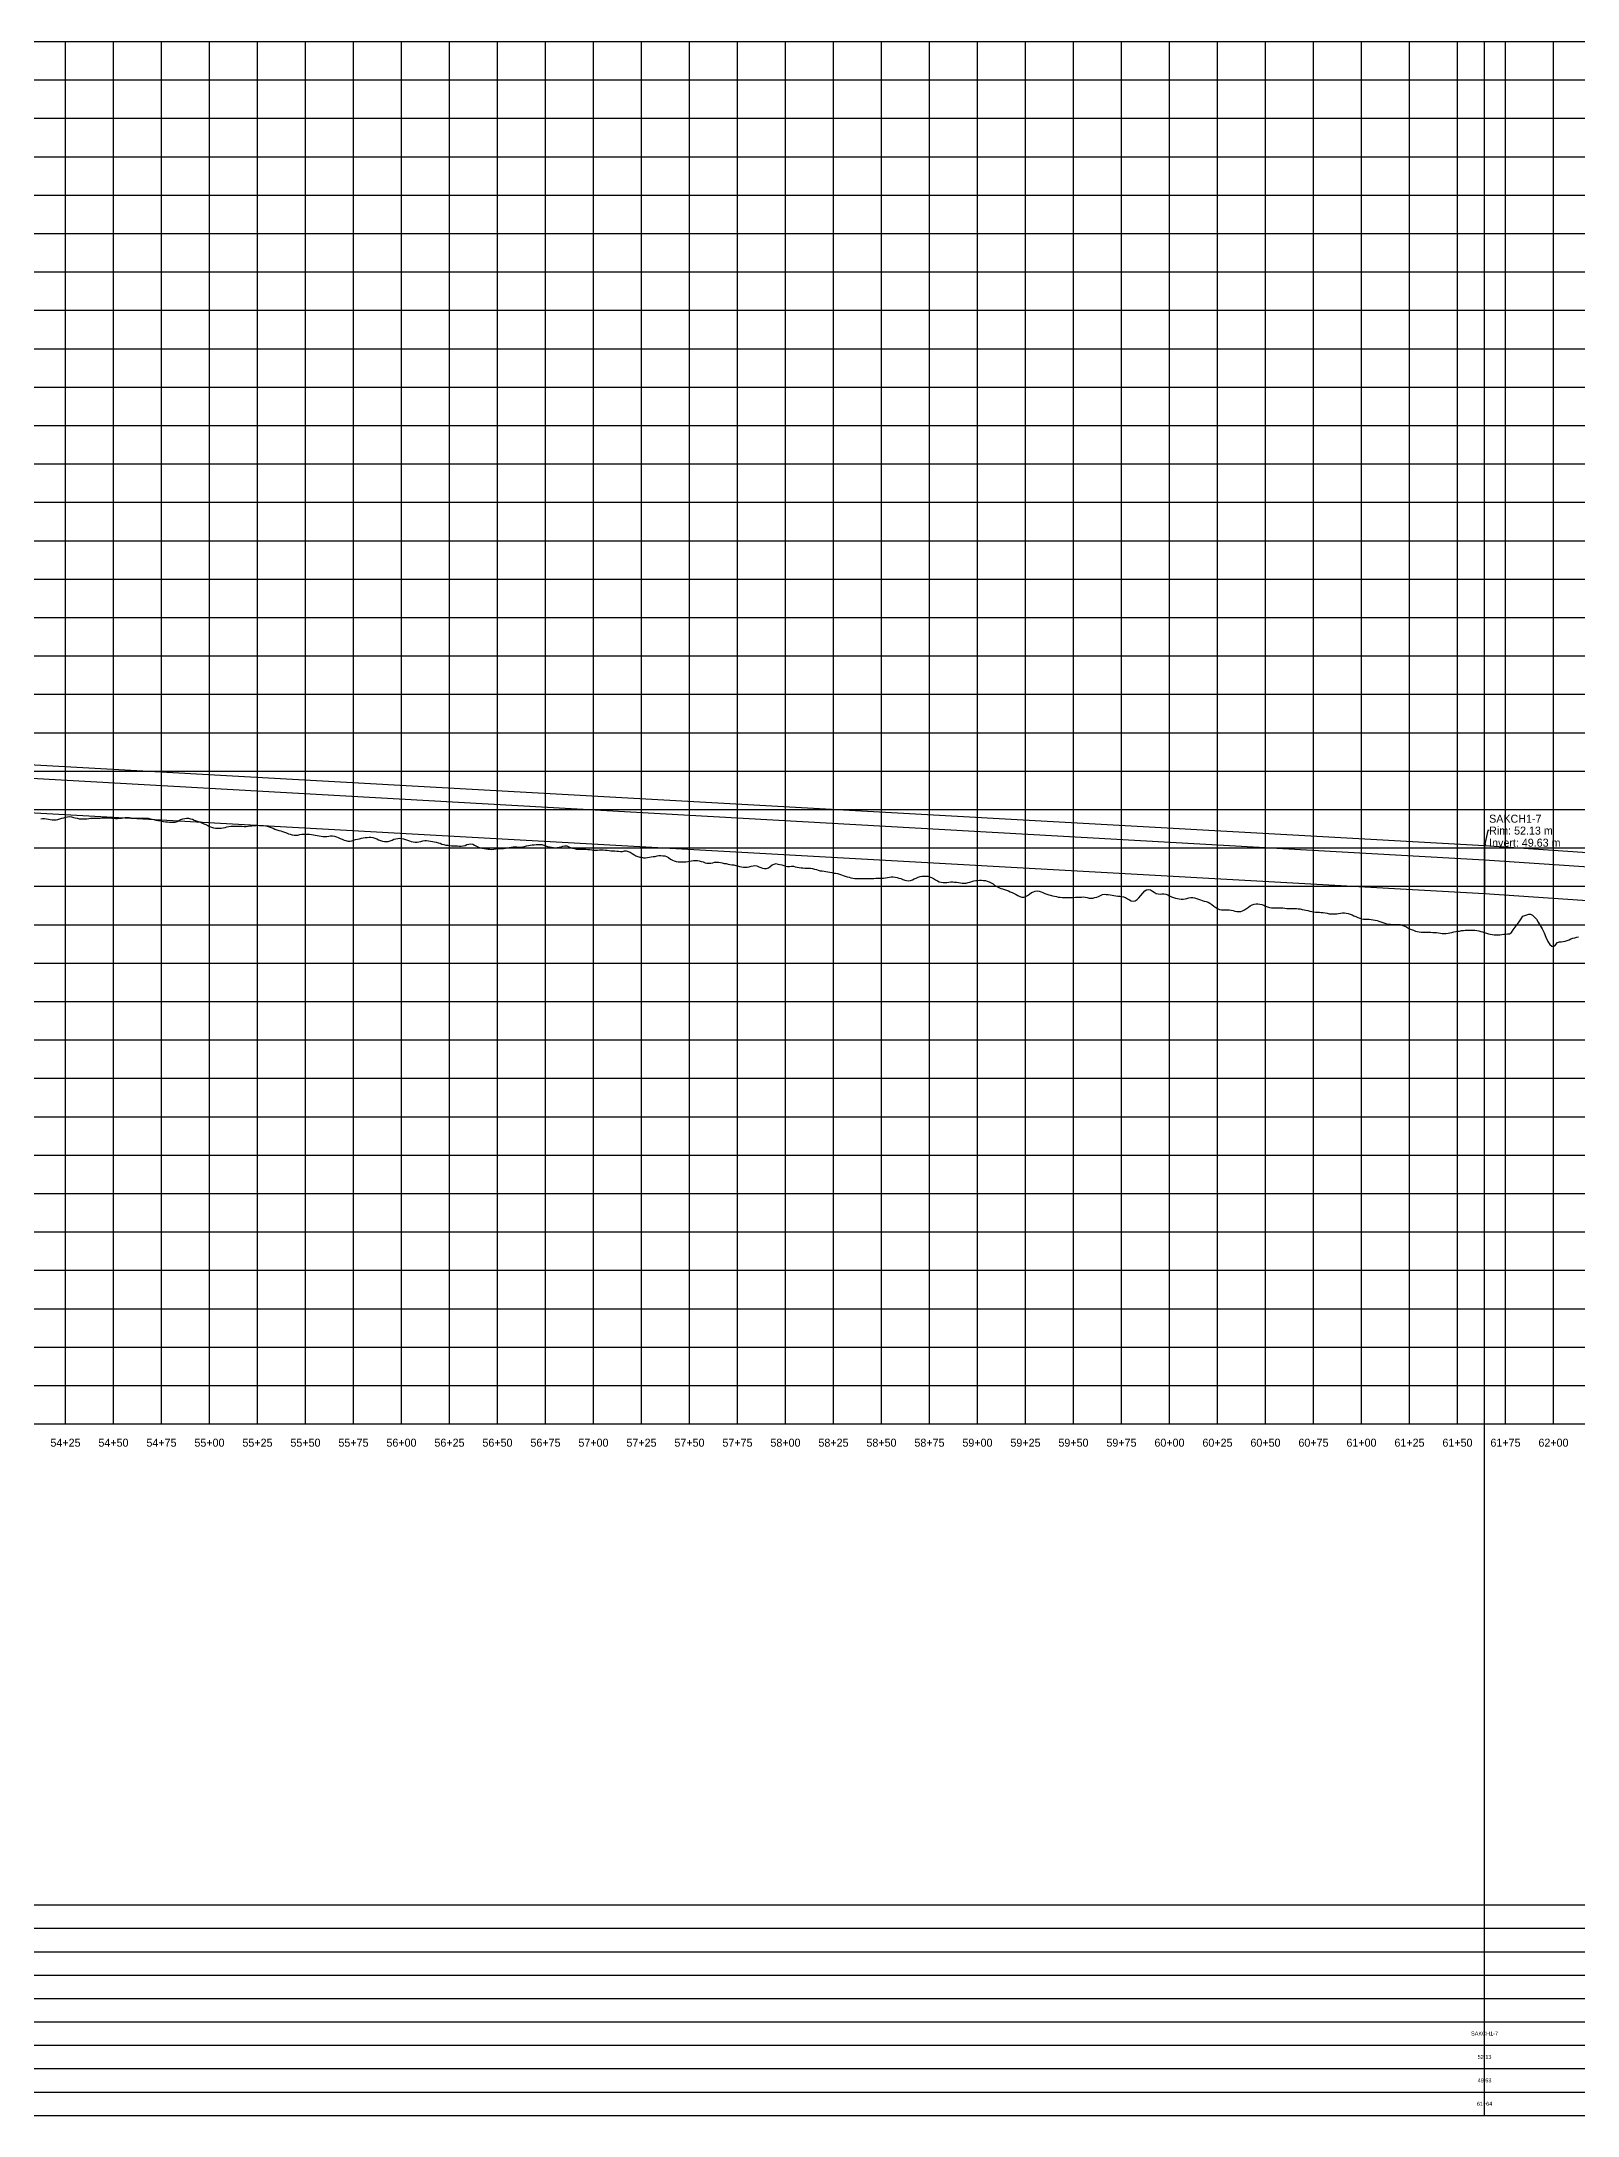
# Model space of a CAD drawing. Extents: x -64 to 12506, y -140 to 942.
# Drawn here: x 5413 to 6213, y -140 to 940 of the extents above; entities that cross this region are included whole.
import ezdxf
from ezdxf.enums import TextEntityAlignment as Align

# ---------------------------------------------------------------- set-up
doc = ezdxf.new("R2010")
doc.units = 0
for name, color, linetype in [('Annotation', 7, 'Continuous'), ('Annotation_Table', 254, 'Continuous'), ('Crown', 7, 'Continuous'), ('Grid', 254, 'Continuous'), ('Grid_Text', 7, 'Continuous'), ('Ground_Elevation', 3, 'Continuous'), ('Hydraulic_Grade', 5, 'Continuous'), ('Invert', 7, 'Continuous'), ('Structure', 7, 'Continuous')]:
    doc.layers.add(name, color=color, linetype=linetype)

msp = doc.modelspace()

# ---------------------------------------------------------------- linework, layer by layer
at = {"layer": 'Annotation', "color": 0}
msp.add_lwpolyline([(6164.1, 521.3), (6163.9, 522.3), (6164.6, 522.1)], close=True, dxfattribs=at)
msp.add_lwpolyline([(6166.5, 529), (6165.8, 529), (6164.1, 521.3)], dxfattribs=at)
at = {"layer": 'Annotation_Table', "color": 254}
for points in [[(6164.1, -140.2), (6164.1, 940)], [(-25, -30.5), (12475, -30.5)], [(-25, -42.7), (12475, -42.7)], [(-25, -54.9), (12475, -54.9)], [(-25, -67.1), (12475, -67.1)], [(-25, -79.2), (12475, -79.2)], [(-25, -91.4), (12475, -91.4)], [(-25, -103.6), (12475, -103.6)], [(-25, -115.8), (12475, -115.8)], [(-25, -128), (12475, -128)], [(-25, -140.2), (12475, -140.2)]]:
    msp.add_lwpolyline(points, dxfattribs=at)
at = {"layer": 'Crown', "color": 0}
for points in [[(4295.1, 625.3), (6164.1, 521.3)], [(6164.1, 521.3), (6164.1, 521.3)], [(6164.1, 521.3), (7461.1, 433.1)]]:
    msp.add_lwpolyline(points, dxfattribs=at)
at = {"layer": 'Grid', "color": 254}
for points in [[(-25, 940), (12475, 940)], [(5425, 220), (5425, 940)], [(5450, 220), (5450, 940)], [(5475, 220), (5475, 940)], [(5500, 220), (5500, 940)], [(5525, 220), (5525, 940)], [(5550, 220), (5550, 940)], [(5575, 220), (5575, 940)], [(5600, 220), (5600, 940)], [(5625, 220), (5625, 940)], [(5650, 220), (5650, 940)], [(5675, 220), (5675, 940)], [(5700, 220), (5700, 940)], [(5725, 220), (5725, 940)], [(5750, 220), (5750, 940)], [(5775, 220), (5775, 940)], [(5800, 220), (5800, 940)], [(5825, 220), (5825, 940)], [(5850, 220), (5850, 940)], [(5875, 220), (5875, 940)], [(5900, 220), (5900, 940)], [(5925, 220), (5925, 940)], [(5950, 220), (5950, 940)], [(5975, 220), (5975, 940)], [(6000, 220), (6000, 940)], [(6025, 220), (6025, 940)], [(6050, 220), (6050, 940)], [(6075, 220), (6075, 940)], [(6100, 220), (6100, 940)], [(6125, 220), (6125, 940)], [(6150, 220), (6150, 940)], [(6175, 220), (6175, 940)], [(6200, 220), (6200, 940)], [(-25, 920), (12475, 920)], [(-25, 900), (12475, 900)], [(-25, 880), (12475, 880)], [(-25, 860), (12475, 860)], [(-25, 840), (12475, 840)], [(-25, 820), (12475, 820)], [(-25, 800), (12475, 800)], [(-25, 780), (12475, 780)], [(-25, 760), (12475, 760)], [(-25, 740), (12475, 740)], [(-25, 720), (12475, 720)], [(-25, 700), (12475, 700)], [(-25, 680), (12475, 680)], [(-25, 660), (12475, 660)], [(-25, 640), (12475, 640)], [(-25, 620), (12475, 620)], [(-25, 600), (12475, 600)], [(-25, 580), (12475, 580)], [(-25, 560), (12475, 560)], [(-25, 540), (12475, 540)], [(-25, 520), (12475, 520)], [(-25, 500), (12475, 500)], [(-25, 480), (12475, 480)], [(-25, 460), (12475, 460)], [(-25, 440), (12475, 440)], [(-25, 420), (12475, 420)], [(-25, 400), (12475, 400)], [(-25, 380), (12475, 380)], [(-25, 360), (12475, 360)], [(-25, 340), (12475, 340)], [(-25, 320), (12475, 320)], [(-25, 300), (12475, 300)], [(-25, 280), (12475, 280)], [(-25, 260), (12475, 260)], [(-25, 240), (12475, 240)], [(-25, 220), (12475, 220)]]:
    msp.add_lwpolyline(points, dxfattribs=at)
at = {"layer": 'Ground_Elevation', "color": 3}
msp.add_lwpolyline([(5412.1, 535.2), (5413.1, 535.3), (5414.1, 535.3), (5415.1, 535.2), (5416.1, 535), (5417.1, 534.8), (5418.1, 534.7), (5419.1, 534.7), (5420.1, 534.7), (5421.1, 534.8), (5422.1, 535.1), (5423.1, 535.4), (5424.1, 535.7), (5425.1, 536), (5426.1, 536.2), (5427.1, 536.3), (5428.1, 536.2), (5429.1, 535.9), (5430.1, 535.7), (5431.1, 535.4), (5432.1, 535.2), (5433.1, 535.1), (5434.1, 535.1), (5435.1, 535.1), (5436.1, 535.2), (5437.1, 535.3), (5438.1, 535.4), (5439.1, 535.5), (5440.1, 535.5), (5441.1, 535.5), (5442.1, 535.5), (5443.1, 535.5), (5444.1, 535.6), (5445.1, 535.6), (5446.1, 535.6), (5447.1, 535.6), (5448.1, 535.6), (5449.1, 535.5), (5450.1, 535.4), (5451.1, 535.3), (5452.1, 535.3), (5453.1, 535.4), (5454.1, 535.5), (5455.1, 535.7), (5456.1, 535.9), (5457.1, 535.9), (5458.1, 535.8), (5459.1, 535.6), (5460.1, 535.5), (5461.1, 535.5), (5462.1, 535.5), (5463.1, 535.5), (5464.1, 535.5), (5465.1, 535.6), (5466.1, 535.5), (5467.1, 535.5), (5468.1, 535.4), (5469.1, 535.2), (5470.1, 535), (5471.1, 534.8), (5472.1, 534.5), (5473.1, 534.3), (5474.1, 534.2), (5475.1, 534), (5476.1, 533.8), (5477.1, 533.6), (5478.1, 533.5), (5479.1, 533.4), (5480.1, 533.4), (5481.1, 533.4), (5482.1, 533.4), (5483.1, 533.7), (5484.1, 534.2), (5485.1, 534.8), (5486.1, 535.1), (5487.1, 535.3), (5488.1, 535.4), (5489.1, 535.4), (5490.1, 535.2), (5491.1, 534.9), (5492.1, 534.5), (5493.1, 534.1), (5494.1, 533.8), (5495.1, 533.5), (5496.1, 533), (5497.1, 532.6), (5498.1, 532.2), (5499.1, 531.7), (5500.1, 531.2), (5501.1, 530.8), (5502.1, 530.4), (5503.1, 530.3), (5504.1, 530.2), (5505.1, 530.3), (5506.1, 530.3), (5507.1, 530.5), (5508.1, 530.7), (5509.1, 530.9), (5510.1, 531.1), (5511.1, 531.3), (5512.1, 531.4), (5513.1, 531.4), (5514.1, 531.4), (5515.1, 531.4), (5516.1, 531.4), (5517.1, 531.3), (5518.1, 531.2), (5519.1, 531.2), (5520.1, 531.3), (5521.1, 531.5), (5522.1, 531.5), (5523.1, 531.6), (5524.1, 531.7), (5525.1, 531.8), (5526.1, 531.7), (5527.1, 531.7), (5528.1, 531.6), (5529.1, 531.5), (5530.1, 531.3), (5531.1, 531), (5532.1, 530.7), (5533.1, 530.3), (5534.1, 529.8), (5535.1, 529.4), (5536.1, 529.1), (5537.1, 528.9), (5538.1, 528.6), (5539.1, 528.2), (5540.1, 527.8), (5541.1, 527.4), (5542.1, 527.1), (5543.1, 526.8), (5544.1, 526.7), (5545.1, 526.6), (5546.1, 526.7), (5547.1, 526.9), (5548.1, 527.1), (5549.1, 527.2), (5550.1, 527.2), (5551.1, 527.2), (5552.1, 527.1), (5553.1, 527), (5554.1, 526.8), (5555.1, 526.6), (5556.1, 526.4), (5557.1, 526.3), (5558.1, 526.1), (5559.1, 526), (5560.1, 526), (5561.1, 526), (5562.1, 526.1), (5563.1, 526.2), (5564.1, 526.2), (5565.1, 526.1), (5566.1, 525.8), (5567.1, 525.4), (5568.1, 524.9), (5569.1, 524.5), (5570.1, 524.1), (5571.1, 523.8), (5572.1, 523.5), (5573.1, 523.5), (5574.1, 523.7), (5575.1, 524), (5576.1, 524.3), (5577.1, 524.6), (5578.1, 524.8), (5579.1, 525.1), (5580.1, 525.3), (5581.1, 525.4), (5582.1, 525.5), (5583.1, 525.6), (5584.1, 525.6), (5585.1, 525.4), (5586.1, 525.1), (5587.1, 524.7), (5588.1, 524.2), (5589.1, 523.9), (5590.1, 523.5), (5591.1, 523.3), (5592.1, 523.3), (5593.1, 523.4), (5594.1, 523.7), (5595.1, 524.1), (5596.1, 524.5), (5597.1, 524.8), (5598.1, 524.9), (5599.1, 525), (5600.1, 524.9), (5601.1, 524.7), (5602.1, 524.4), (5603.1, 524.1), (5604.1, 523.7), (5605.1, 523.4), (5606.1, 523.1), (5607.1, 523), (5608.1, 523), (5609.1, 523.1), (5610.1, 523.4), (5611.1, 523.6), (5612.1, 523.8), (5613.1, 523.9), (5614.1, 523.7), (5615.1, 523.5), (5616.1, 523.4), (5617.1, 523.1), (5618.1, 523), (5619.1, 522.7), (5620.1, 522.4), (5621.1, 522), (5622.1, 521.8), (5623.1, 521.5), (5624.1, 521.4), (5625.1, 521.2), (5626.1, 521.1), (5627.1, 521.1), (5628.1, 521), (5629.1, 521), (5630.1, 520.9), (5631.1, 520.9), (5632.1, 521), (5633.1, 521.3), (5634.1, 521.7), (5635.1, 522), (5636.1, 522.1), (5637.1, 521.9), (5638.1, 521.5), (5639.1, 520.9), (5640.1, 520.4), (5641.1, 520), (5642.1, 519.8), (5643.1, 519.6), (5644.1, 519.5), (5645.1, 519.4), (5646.1, 519.3), (5647.1, 519.2), (5648.1, 519.3), (5649.1, 519.5), (5650.1, 519.7), (5651.1, 519.7), (5652.1, 519.7), (5653.1, 519.7), (5654.1, 519.8), (5655.1, 520), (5656.1, 520.2), (5657.1, 520.4), (5658.1, 520.5), (5659.1, 520.6), (5660.1, 520.5), (5661.1, 520.3), (5662.1, 520.3), (5663.1, 520.5), (5664.1, 520.8), (5665.1, 521.1), (5666.1, 521.3), (5667.1, 521.5), (5668.1, 521.6), (5669.1, 521.6), (5670.1, 521.7), (5671.1, 521.8), (5672.1, 521.8), (5673.1, 521.7), (5674.1, 521.4), (5675.1, 521.1), (5676.1, 520.8), (5677.1, 520.5), (5678.1, 520.4), (5679.1, 520.2), (5680.1, 520.1), (5681.1, 520.2), (5682.1, 520.4), (5683.1, 520.6), (5684.1, 520.9), (5685.1, 521), (5686.1, 521), (5687.1, 520.6), (5688.1, 520.2), (5689.1, 519.8), (5690.1, 519.6), (5691.1, 519.4), (5692.1, 519.4), (5693.1, 519.3), (5694.1, 519.3), (5695.1, 519.3), (5696.1, 519.3), (5697.1, 519.2), (5698.1, 519.1), (5699.1, 519), (5700.1, 518.9), (5701.1, 518.8), (5702.1, 518.9), (5703.1, 519), (5704.1, 519), (5705.1, 519), (5706.1, 518.9), (5707.1, 518.8), (5708.1, 518.6), (5709.1, 518.5), (5710.1, 518.5), (5711.1, 518.4), (5712.1, 518.3), (5713.1, 518.3), (5714.1, 518.2), (5715.1, 518.2), (5716.1, 518.4), (5717.1, 518.5), (5718.1, 518.2), (5719.1, 517.7), (5720.1, 517.1), (5721.1, 516.5), (5722.1, 515.9), (5723.1, 515.5), (5724.1, 515.2), (5725.1, 515.1), (5726.1, 514.9), (5727.1, 514.9), (5728.1, 515), (5729.1, 515.2), (5730.1, 515.3), (5731.1, 515.5), (5732.1, 515.6), (5733.1, 515.8), (5734.1, 516), (5735.1, 516), (5736.1, 515.9), (5737.1, 515.8), (5738.1, 515.5), (5739.1, 515), (5740.1, 514.2), (5741.1, 513.6), (5742.1, 513.2), (5743.1, 512.9), (5744.1, 512.8), (5745.1, 512.7), (5746.1, 512.7), (5747.1, 512.8), (5748.1, 512.8), (5749.1, 512.9), (5750.1, 513.1), (5751.1, 513.2), (5752.1, 513.4), (5753.1, 513.5), (5754.1, 513.5), (5755.1, 513.3), (5756.1, 513), (5757.1, 512.7), (5758.1, 512.3), (5759.1, 512), (5760.1, 512), (5761.1, 512.1), (5762.1, 512.3), (5763.1, 512.5), (5764.1, 512.5), (5765.1, 512.5), (5766.1, 512.4), (5767.1, 512.2), (5768.1, 511.9), (5769.1, 511.8), (5770.1, 511.6), (5771.1, 511.4), (5772.1, 511.2), (5773.1, 511.1), (5774.1, 510.9), (5775.1, 510.6), (5776.1, 510.3), (5777.1, 510.1), (5778.1, 510), (5779.1, 510), (5780.1, 510), (5781.1, 510.1), (5782.1, 510.4), (5783.1, 510.7), (5784.1, 510.8), (5785.1, 510.6), (5786.1, 510.2), (5787.1, 509.8), (5788.1, 509.5), (5789.1, 509.3), (5790.1, 509.2), (5791.1, 509.6), (5792.1, 510.3), (5793.1, 511.2), (5794.1, 511.6), (5795.1, 511.8), (5796.1, 511.6), (5797.1, 511.4), (5798.1, 511.1), (5799.1, 510.8), (5800.1, 510.5), (5801.1, 510.3), (5802.1, 510.3), (5803.1, 510.4), (5804.1, 510.4), (5805.1, 510.2), (5806.1, 510), (5807.1, 509.8), (5808.1, 509.6), (5809.1, 509.6), (5810.1, 509.5), (5811.1, 509.5), (5812.1, 509.5), (5813.1, 509.4), (5814.1, 509.3), (5815.1, 509), (5816.1, 508.7), (5817.1, 508.4), (5818.1, 508.1), (5819.1, 508), (5820.1, 507.8), (5821.1, 507.7), (5822.1, 507.5), (5823.1, 507.3), (5824.1, 507.1), (5825.1, 506.9), (5826.1, 506.8), (5827.1, 506.6), (5828.1, 506.3), (5829.1, 506), (5830.1, 505.6), (5831.1, 505.3), (5832.1, 505), (5833.1, 504.7), (5834.1, 504.4), (5835.1, 504.2), (5836.1, 504.1), (5837.1, 504.1), (5838.1, 504), (5839.1, 504.1), (5840.1, 504.1), (5841.1, 504.1), (5842.1, 504.1), (5843.1, 504.1), (5844.1, 504.1), (5845.1, 504.1), (5846.1, 504.1), (5847.1, 504.2), (5848.1, 504.2), (5849.1, 504.2), (5850.1, 504.2), (5851.1, 504.2), (5852.1, 504.4), (5853.1, 504.6), (5854.1, 504.8), (5855.1, 504.9), (5856.1, 504.9), (5857.1, 504.8), (5858.1, 504.6), (5859.1, 504.3), (5860.1, 504), (5861.1, 503.6), (5862.1, 503.2), (5863.1, 503), (5864.1, 502.9), (5865.1, 503.1), (5866.1, 503.4), (5867.1, 503.9), (5868.1, 504.3), (5869.1, 504.8), (5870.1, 505.1), (5871.1, 505.3), (5872.1, 505.3), (5873.1, 505.3), (5874.1, 505.2), (5875.1, 505), (5876.1, 504.5), (5877.1, 504), (5878.1, 503.4), (5879.1, 502.8), (5880.1, 502.4), (5881.1, 502.1), (5882.1, 501.9), (5883.1, 501.9), (5884.1, 502), (5885.1, 502.2), (5886.1, 502.3), (5887.1, 502.3), (5888.1, 502.2), (5889.1, 502.1), (5890.1, 501.9), (5891.1, 501.8), (5892.1, 501.6), (5893.1, 501.6), (5894.1, 501.7), (5895.1, 501.9), (5896.1, 502.2), (5897.1, 502.5), (5898.1, 502.8), (5899.1, 503), (5900.1, 503.1), (5901.1, 503.2), (5902.1, 503.2), (5903.1, 503.1), (5904.1, 503), (5905.1, 502.7), (5906.1, 502.3), (5907.1, 501.8), (5908.1, 501.2), (5909.1, 500.5), (5910.1, 499.9), (5911.1, 499.3), (5912.1, 498.9), (5913.1, 498.6), (5914.1, 498.3), (5915.1, 498), (5916.1, 497.6), (5917.1, 497.2), (5918.1, 496.8), (5919.1, 496.3), (5920.1, 495.8), (5921.1, 495.2), (5922.1, 494.7), (5923.1, 494.4), (5924.1, 494.4), (5925.1, 494.7), (5926.1, 495.2), (5927.1, 495.9), (5928.1, 496.7), (5929.1, 497.2), (5930.1, 497.5), (5931.1, 497.6), (5932.1, 497.5), (5933.1, 497.2), (5934.1, 496.8), (5935.1, 496.3), (5936.1, 495.9), (5937.1, 495.6), (5938.1, 495.3), (5939.1, 495.1), (5940.1, 494.8), (5941.1, 494.6), (5942.1, 494.4), (5943.1, 494.3), (5944.1, 494.2), (5945.1, 494.1), (5946.1, 494.1), (5947.1, 494.1), (5948.1, 494.1), (5949.1, 494.1), (5950.1, 494.2), (5951.1, 494.3), (5952.1, 494.3), (5953.1, 494.3), (5954.1, 494.4), (5955.1, 494.5), (5956.1, 494.4), (5957.1, 494.2), (5958.1, 493.9), (5959.1, 493.8), (5960.1, 493.9), (5961.1, 494.1), (5962.1, 494.3), (5963.1, 494.7), (5964.1, 495.2), (5965.1, 495.7), (5966.1, 495.9), (5967.1, 495.8), (5968.1, 495.7), (5969.1, 495.5), (5970.1, 495.3), (5971.1, 495.2), (5972.1, 495), (5973.1, 494.9), (5974.1, 494.8), (5975.1, 494.7), (5976.1, 494.5), (5977.1, 494.1), (5978.1, 493.5), (5979.1, 492.9), (5980.1, 492.5), (5981.1, 492.3), (5982.1, 492.5), (5983.1, 493.1), (5984.1, 494), (5985.1, 495.2), (5986.1, 496.5), (5987.1, 497.6), (5988.1, 498.2), (5989.1, 498.4), (5990.1, 498.1), (5991.1, 497.5), (5992.1, 496.9), (5993.1, 496.3), (5994.1, 496), (5995.1, 495.9), (5996.1, 496), (5997.1, 496), (5998.1, 495.9), (5999.1, 495.5), (6000.1, 495), (6001.1, 494.5), (6002.1, 494.1), (6003.1, 493.8), (6004.1, 493.6), (6005.1, 493.4), (6006.1, 493.3), (6007.1, 493.3), (6008.1, 493.5), (6009.1, 493.7), (6010.1, 494), (6011.1, 494.1), (6012.1, 494.1), (6013.1, 494), (6014.1, 493.7), (6015.1, 493.3), (6016.1, 492.9), (6017.1, 492.6), (6018.1, 492.2), (6019.1, 492), (6020.1, 491.7), (6021.1, 491.2), (6022.1, 490.5), (6023.1, 489.7), (6024.1, 489), (6025.1, 488.4), (6026.1, 488), (6027.1, 487.8), (6028.1, 487.8), (6029.1, 487.8), (6030.1, 487.8), (6031.1, 487.7), (6032.1, 487.6), (6033.1, 487.4), (6034.1, 487.1), (6035.1, 486.9), (6036.1, 486.8), (6037.1, 486.9), (6038.1, 487.2), (6039.1, 487.8), (6040.1, 488.4), (6041.1, 489.1), (6042.1, 489.8), (6043.1, 490.4), (6044.1, 490.7), (6045.1, 490.9), (6046.1, 490.9), (6047.1, 490.7), (6048.1, 490.5), (6049.1, 490.1), (6050.1, 489.7), (6051.1, 489.3), (6052.1, 489), (6053.1, 488.8), (6054.1, 488.7), (6055.1, 488.7), (6056.1, 488.7), (6057.1, 488.7), (6058.1, 488.7), (6059.1, 488.7), (6060.1, 488.6), (6061.1, 488.5), (6062.1, 488.5), (6063.1, 488.5), (6064.1, 488.5), (6065.1, 488.4), (6066.1, 488.4), (6067.1, 488.3), (6068.1, 488.2), (6069.1, 488), (6070.1, 487.8), (6071.1, 487.6), (6072.1, 487.4), (6073.1, 487.1), (6074.1, 486.9), (6075.1, 486.7), (6076.1, 486.6), (6077.1, 486.6), (6078.1, 486.5), (6079.1, 486.4), (6080.1, 486.3), (6081.1, 486.2), (6082.1, 486), (6083.1, 485.7), (6084.1, 485.6), (6085.1, 485.6), (6086.1, 485.6), (6087.1, 485.7), (6088.1, 485.9), (6089.1, 486), (6090.1, 486.1), (6091.1, 486.1), (6092.1, 486), (6093.1, 485.8), (6094.1, 485.5), (6095.1, 485.1), (6096.1, 484.7), (6097.1, 484.2), (6098.1, 483.8), (6099.1, 483.4), (6100.1, 483.1), (6101.1, 482.9), (6102.1, 482.8), (6103.1, 482.8), (6104.1, 482.8), (6105.1, 482.7), (6106.1, 482.5), (6107.1, 482.3), (6108.1, 482.1), (6109.1, 481.8), (6110.1, 481.5), (6111.1, 481.1), (6112.1, 480.8), (6113.1, 480.5), (6114.1, 480.3), (6115.1, 480.2), (6116.1, 480.1), (6117.1, 480.1), (6118.1, 480.1), (6119.1, 480.1), (6120.1, 480.1), (6121.1, 479.8), (6122.1, 479.4), (6123.1, 479), (6124.1, 478.4), (6125.1, 477.9), (6126.1, 477.5), (6127.1, 477.1), (6128.1, 476.7), (6129.1, 476.4), (6130.1, 476.2), (6131.1, 476.1), (6132.1, 476.1), (6133.1, 476.1), (6134.1, 476.1), (6135.1, 476.1), (6136.1, 476.1), (6137.1, 476), (6138.1, 476), (6139.1, 475.9), (6140.1, 475.7), (6141.1, 475.6), (6142.1, 475.5), (6143.1, 475.5), (6144.1, 475.5), (6145.1, 475.6), (6146.1, 475.7), (6147.1, 475.9), (6148.1, 476.3), (6149.1, 476.5), (6150.1, 476.6), (6151.1, 476.7), (6152.1, 476.9), (6153.1, 477), (6154.1, 477.1), (6155.1, 477.2), (6156.1, 477.2), (6157.1, 477.2), (6158.1, 477.2), (6159.1, 477.1), (6160.1, 477), (6161.1, 476.8), (6162.1, 476.5), (6163.1, 476.2), (6164.1, 475.9), (6165.1, 475.6), (6166.1, 475.3), (6167.1, 475.1), (6168.1, 474.9), (6169.1, 474.8), (6170.1, 474.7), (6171.1, 474.7), (6172.1, 474.8), (6173.1, 474.9), (6174.1, 475), (6175.1, 475.1), (6176.1, 475.2), (6177.1, 475.2), (6178.1, 475.9), (6179.1, 477.3), (6180.1, 478.7), (6181.1, 480.1), (6182.1, 481.5), (6183.1, 483), (6184.1, 484.4), (6185.1, 484.8), (6186.1, 485.1), (6187.1, 485.5), (6188.1, 485.5), (6189.1, 484.9), (6190.1, 484), (6191.1, 482.9), (6192.1, 481.3), (6193.1, 479.5), (6194.1, 477.9), (6195.1, 475.8), (6196.1, 473.5), (6197.1, 471.3), (6198.1, 469.7), (6199.1, 468.8), (6200.1, 468.7), (6201.1, 469.5), (6202.1, 470.7), (6203.1, 471), (6204.1, 471.1), (6205.1, 471.2), (6206.1, 471.5), (6207.1, 471.8), (6208.1, 472.2), (6209.1, 472.6), (6210.1, 472.9), (6211.1, 473.2), (6212.1, 473.5), (6213.1, 473.7)], dxfattribs=at)
at = {"layer": 'Hydraulic_Grade', "color": 5}
for points in [[(4295.1, 618.9), (6164.1, 513.8)], [(6164.1, 513.8), (6164.1, 513.8)], [(6164.1, 513.8), (7461.1, 426.8)]]:
    msp.add_lwpolyline(points, dxfattribs=at)
at = {"layer": 'Invert', "color": 0}
for points in [[(4295.1, 600.3), (6164.1, 496.3)], [(6164.1, 496.3), (6164.1, 496.3)], [(6164.1, 496.3), (7461.1, 408.1)]]:
    msp.add_lwpolyline(points, dxfattribs=at)
at = {"layer": 'Structure', "color": 0}
msp.add_lwpolyline([(6164.1, 521.3), (6164.1, 496.3)], dxfattribs=at)
msp.add_lwpolyline([(6164.1, 521.3), (6164.1, 496.3)], dxfattribs=at)

# ---------------------------------------------------------------- texts
at = {"layer": 'Annotation', "color": 0}
for s, height, p in [('SAKCH1-7', 4.17, (6166.5, 535.2)), ('Rim: 52.13 m', 4.167, (6166.5, 529)), ('Invert: 49.63 m', 4.167, (6166.5, 522.7))]:
    msp.add_text(s, height=height, dxfattribs=at).set_placement(p, align=Align.MIDDLE_LEFT)
at = {"layer": 'Annotation_Table', "color": 0}
for s, p in [('SAKCH1-7', (6164.1, -97.5)), ('52.13', (6164.1, -109.7)), ('49.63', (6164.1, -121.9)), ('61+64', (6164.1, -134.1))]:
    msp.add_text(s, height=2.08, dxfattribs=at).set_placement(p, align=Align.MIDDLE_CENTER)
at = {"layer": 'Grid_Text', "color": 0}
for s, p in [('54+25', (5425, 212.3)), ('54+50', (5450, 212.3)), ('54+75', (5475, 212.3)), ('55+00', (5500, 212.3)), ('55+25', (5525, 212.3)), ('55+50', (5550, 212.3)), ('55+75', (5575, 212.3)), ('56+00', (5600, 212.3)), ('56+25', (5625, 212.3)), ('56+50', (5650, 212.3)), ('56+75', (5675, 212.3)), ('57+00', (5700, 212.3)), ('57+25', (5725, 212.3)), ('57+50', (5750, 212.3)), ('57+75', (5775, 212.3)), ('58+00', (5800, 212.3)), ('58+25', (5825, 212.3)), ('58+50', (5850, 212.3)), ('58+75', (5875, 212.3)), ('59+00', (5900, 212.3)), ('59+25', (5925, 212.3)), ('59+50', (5950, 212.3)), ('59+75', (5975, 212.3)), ('60+00', (6000, 212.3)), ('60+25', (6025, 212.3)), ('60+50', (6050, 212.3)), ('60+75', (6075, 212.3)), ('61+00', (6100, 212.3)), ('61+25', (6125, 212.3)), ('61+50', (6150, 212.3)), ('61+75', (6175, 212.3)), ('62+00', (6200, 212.3))]:
    msp.add_text(s, height=4.17, dxfattribs=at).set_placement(p, align=Align.TOP_CENTER)

doc.saveas('drawing.dxf')
